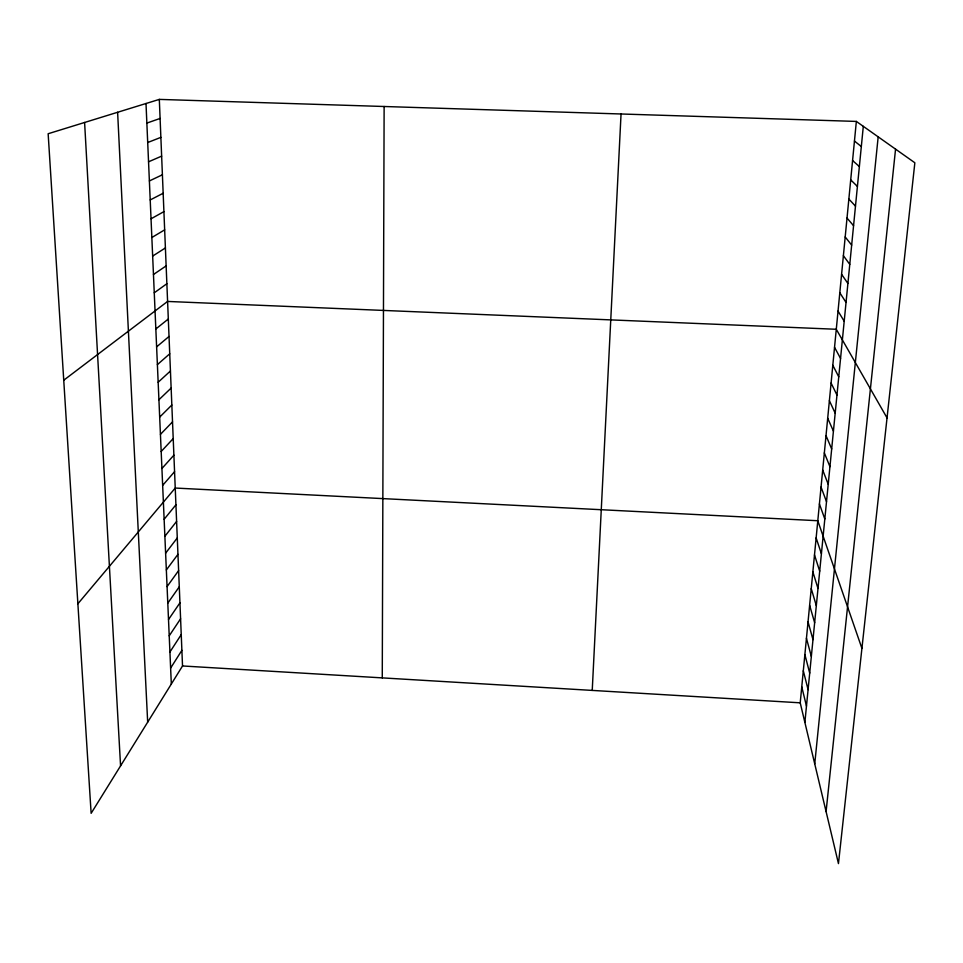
<?xml version="1.0" encoding="UTF-8"?>
<svg xmlns="http://www.w3.org/2000/svg" width="963" height="963" viewBox="0 0 963 963"><rect width="100%" height="100%" fill="white"/><g stroke="black" fill="none" stroke-linecap="round" stroke-linejoin="round"><path stroke-width="1.44" d="M382.263 677.88L384.129 106.496M592.233 690.411L621.051 113.983M856.348 121.422L914.85 162.771L838.46 863.606L800.217 702.821L856.348 121.422L159.316 99.394L48.15 133.737L91.136 813.326L182.525 665.963L159.316 99.394M804.875 722.406L863.305 126.346M814.734 763.888L878.172 136.854M826.085 811.592L895.554 149.145M170.632 668.069L181.887 650.338M169.921 652.011L181.237 634.617M169.223 635.833L180.587 618.788M168.513 619.534L179.937 602.85M167.791 603.127L179.274 586.792M167.068 586.599L178.612 570.626M166.346 569.952L177.95 554.339M165.612 553.183L177.276 537.944M164.878 536.283L176.602 521.428M164.143 519.274L175.916 504.805M77.883 603.777L175.23 488.048L817.792 520.73L861.921 648.376M162.663 485.376L174.568 471.677M161.928 468.5L173.894 455.186M161.182 451.491L173.208 438.586M160.436 434.373L172.521 421.866M159.677 417.123L171.835 405.026M158.919 399.753L171.137 388.065M158.161 382.251L170.439 370.996M157.39 364.628L169.741 353.794M156.62 346.861L169.031 336.46M155.837 328.973L168.308 319.018M63.739 380.229L167.586 301.443L836.281 329.274L887.043 417.918M154.261 292.8L166.864 283.736M153.466 274.503L166.13 265.908M152.66 256.074L165.395 247.948M151.853 237.512L164.661 229.856M151.035 218.794L163.915 211.631M150.216 199.943L163.156 193.262M149.385 180.948L162.398 174.772M148.543 161.808L161.64 156.138M147.7 142.524L160.869 137.36M146.858 123.083L160.099 118.449M182.525 665.963L800.217 702.821M854.458 141.055L861.319 146.532M852.568 160.532L859.357 166.563M850.702 179.852L857.407 186.437M848.848 199.04L855.481 206.142M847.019 218.071L853.555 225.703M845.189 236.958L851.653 245.108M843.383 255.701L849.775 264.368M841.59 274.299L847.897 283.471M839.808 292.764L846.044 302.43M838.039 311.085L844.202 321.245M834.536 347.33L840.555 358.429M832.802 365.254L838.749 376.822M831.093 383.033L836.955 395.059M829.384 400.692L835.186 413.163M827.686 418.219L833.428 431.135M826.013 435.613L831.671 448.975M824.34 452.887L829.937 466.67M822.691 470.028L828.216 484.245M821.042 487.061L826.507 501.675M819.417 503.962L824.81 518.985M816.13 537.896L821.403 553.737M814.493 554.929L819.694 571.179M812.856 571.841L817.996 588.489M811.243 588.634L816.323 605.667M809.63 605.306L814.65 622.712M808.029 621.845L812.989 639.637M806.44 638.276L811.34 656.441M804.875 654.587L809.702 673.113M803.311 670.778L808.089 689.664M801.758 686.848L806.476 706.096M84.6 122.47L120.568 765.862M117.618 112.274L147.676 722.154M146.003 103.498L171.318 684.019"/></g></svg>
